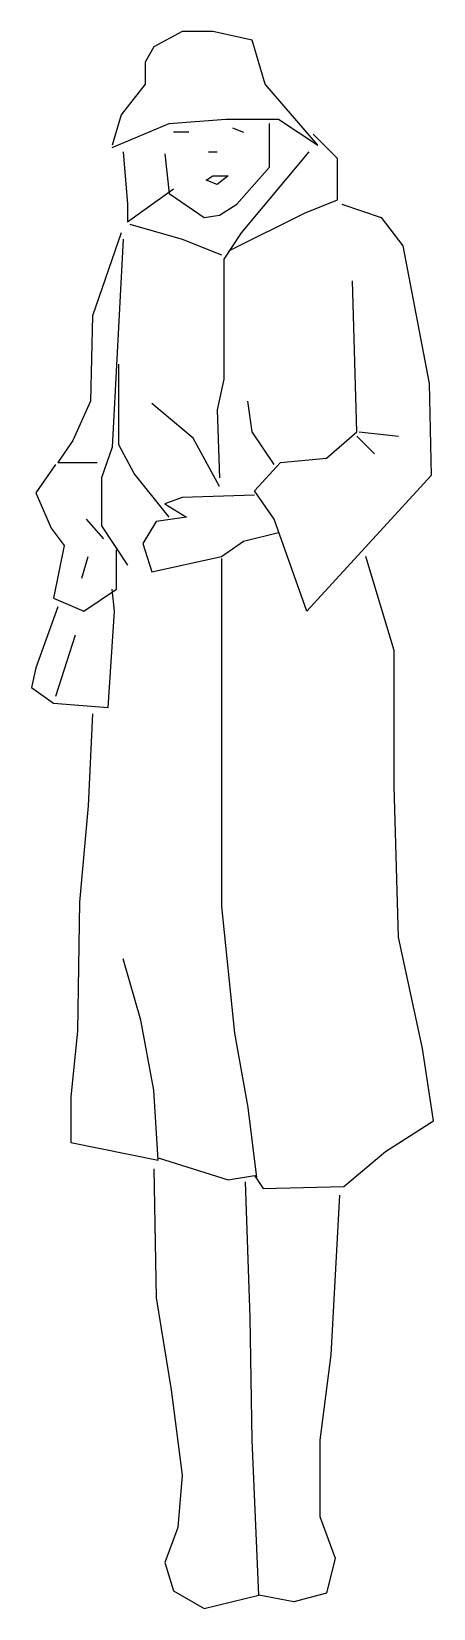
# Model space of a CAD drawing. Extents: x 7643 to 8051, y 93 to 1693.
import ezdxf

# ---------------------------------------------------------------- set-up
doc = ezdxf.new("R2010")
doc.units = 0
doc.header["$LTSCALE"] = 1270
doc.header["$MEASUREMENT"] = 0
doc.layers.get('0').update_dxf_attribs({"linetype": 'CONTINUOUS'})

msp = doc.modelspace()

# ---------------------------------------------------------------- linework, layer by layer
at = {"linetype": 'CONTINUOUS'}
for p, q in [((7796, 1693.3), (7767.2, 1677.7)), ((7827.1, 1693.3), (7796, 1693.3)), ((7867.1, 1684.4), (7827.1, 1693.3)), ((7880.4, 1640), (7867.1, 1684.4)), ((7767.2, 1677.7), (7758.3, 1662.2)), ((7758.3, 1662.2), (7758.3, 1640)), ((7758.3, 1640), (7733.9, 1608.9)), ((7933.7, 1577.8), (7880.4, 1640)), ((7733.9, 1608.9), (7725, 1577.8)), ((7782.7, 1600.1), (7840.4, 1604.5)), ((7840.4, 1604.5), (7893.7, 1604.5)), ((7893.7, 1604.5), (7933.7, 1577.8)), ((7725, 1575.6), (7782.7, 1600.1)), ((7802.7, 1591.2), (7787.2, 1591.2)), ((7847.1, 1595.6), (7858.2, 1591.2)), ((7884.8, 1555.6), (7884.8, 1600.1)), ((7953.7, 1564.5), (7929.2, 1589)), ((7736.1, 1571.2), (7740.5, 1517.9)), ((7778.3, 1569), (7782.7, 1529)), ((7822.7, 1571.2), (7831.6, 1571.2)), ((7924.8, 1571.2), (7856, 1489.1)), ((7851.5, 1517.9), (7884.8, 1555.6)), ((7953.7, 1522.3), (7953.7, 1564.5)), ((7820.5, 1542.3), (7827.1, 1546.8)), ((7831.6, 1537.9), (7820.5, 1542.3)), ((7827.1, 1546.8), (7842.7, 1546.8)), ((7842.7, 1546.8), (7831.6, 1537.9)), ((7740.5, 1500.1), (7787.2, 1533.5)), ((7782.7, 1529), (7818.2, 1504.6)), ((7920.4, 1509), (7953.7, 1522.3)), ((7740.5, 1517.9), (7740.5, 1500.1)), ((7818.2, 1504.6), (7833.8, 1506.8)), ((7833.8, 1506.8), (7851.5, 1517.9)), ((7844.9, 1471.3), (7920.4, 1509)), ((7958.1, 1517.9), (7998.1, 1504.6)), ((7998.1, 1504.6), (8020.3, 1475.7)), ((7733.9, 1489.1), (7705, 1404.7)), ((7742.8, 1497.9), (7796, 1482.4)), ((7856, 1489.1), (7838.2, 1462.4)), ((7736.1, 1482.4), (7725, 1271.5)), ((7796, 1482.4), (7836, 1466.8)), ((8020.3, 1475.7), (8046.9, 1335.9)), ((7838.2, 1462.4), (7838.2, 1340.3)), ((7973.6, 1287), (7969.2, 1440.2)), ((7705, 1404.7), (7702.8, 1318.1)), ((7731.7, 1273.7), (7731.7, 1355.8)), ((7838.2, 1340.3), (7831.6, 1309.2)), ((8046.9, 1335.9), (8049.1, 1242.6)), ((7702.8, 1318.1), (7685, 1278.1)), ((7807.1, 1280.4), (7765, 1315.9)), ((7867.1, 1287), (7862.6, 1318.1)), ((7831.6, 1309.2), (7833.8, 1240.4)), ((7889.3, 1253.7), (7867.1, 1287)), ((7942.6, 1260.4), (7973.6, 1287)), ((7973.6, 1282.6), (7991.4, 1264.8)), ((7975.9, 1287), (8015.8, 1282.6)), ((7685, 1278.1), (7669.5, 1256)), ((7725, 1271.5), (7713.9, 1240.4)), ((7747.2, 1244.8), (7731.7, 1273.7)), ((7833.8, 1231.5), (7807.1, 1280.4)), ((7667.3, 1253.7), (7647.3, 1224.9)), ((7669.5, 1256), (7709.5, 1256)), ((7869.3, 1227.1), (7895.9, 1256)), ((7895.9, 1256), (7942.6, 1260.4)), ((7713.9, 1240.4), (7713.9, 1191.6)), ((7782.7, 1200.5), (7747.2, 1244.8)), ((8049.1, 1242.6), (7922.6, 1105)), ((7647.3, 1224.9), (7662.8, 1189.3)), ((7796, 1220.4), (7778.3, 1213.8)), ((7869.3, 1222.6), (7796, 1220.4)), ((7889.3, 1198.2), (7869.3, 1227.1)), ((7778.3, 1213.8), (7800.5, 1200.5)), ((7662.8, 1189.3), (7676.2, 1171.6)), ((7698.4, 1198.2), (7716.1, 1178.2)), ((7713.9, 1191.6), (7740.5, 1151.6)), ((7769.4, 1196), (7756.1, 1173.8)), ((7800.5, 1200.5), (7769.4, 1196)), ((7858.2, 1176), (7893.7, 1184.9)), ((7922.6, 1105), (7889.3, 1198.2)), ((7676.2, 1171.6), (7665.1, 1118.3)), ((7756.1, 1173.8), (7765, 1145)), ((7836, 1160.5), (7858.2, 1176)), ((7693.9, 1138.3), (7700.6, 1160.5)), ((7729.4, 1127.2), (7729.4, 1167.1)), ((7765, 1145), (7836, 1160.5)), ((7836, 1158.3), (7836, 805.3)), ((8011.4, 1065), (7982.5, 1160.5)), ((7696.1, 1105), (7729.4, 1127.2)), ((7727.2, 1105), (7725, 1127.2)), ((7669.5, 1109.4), (7647.3, 1047.3)), ((7665.1, 1118.3), (7696.1, 1105)), ((7720.6, 1007.3), (7727.2, 1105)), ((7687.3, 1080.6), (7667.3, 1018.4)), ((8011.4, 927.4), (8011.4, 1065)), ((7647.3, 1047.3), (7642.9, 1027.3)), ((7642.9, 1027.3), (7665.1, 1011.7)), ((7665.1, 1011.7), (7720.6, 1007.3)), ((7705, 1000.6), (7700.6, 907.4)), ((8015.8, 774.2), (8011.4, 927.4)), ((7700.6, 907.4), (7691.7, 809.7)), ((7691.7, 809.7), (7689.5, 678.7)), ((7836, 805.3), (7849.3, 676.5)), ((8040.2, 661), (8015.8, 774.2)), ((7753.9, 689.8), (7736.1, 752)), ((7767.2, 618.8), (7753.9, 689.8)), ((7689.5, 678.7), (7682.8, 612.1)), ((7849.3, 676.5), (7862.6, 601.1)), ((8051.3, 587.7), (8040.2, 661)), ((7682.8, 612.1), (7682.8, 565.5)), ((7771.6, 547.8), (7767.2, 618.8)), ((7862.6, 601.1), (7871.5, 530)), ((8002.5, 556.6), (8051.3, 587.7)), ((7682.8, 565.5), (7771.6, 547.8)), ((7771.6, 550), (7842.7, 527.8)), ((7960.3, 521.1), (8002.5, 556.6)), ((7767.2, 538.9), (7769.4, 407.9)), ((7842.7, 527.8), (7869.3, 532.2)), ((7869.3, 532.2), (7878.2, 518.9)), ((7864.9, 387.9), (7860.4, 525.6)), ((7878.2, 518.9), (7960.3, 521.1)), ((7955.9, 512.2), (7947, 350.2)), ((7769.4, 407.9), (7784.9, 314.7)), ((7867.1, 263.6), (7864.9, 387.9)), ((7947, 350.2), (7935.9, 263.6)), ((7784.9, 314.7), (7796, 228.1)), ((7873.7, 106), (7867.1, 263.6)), ((7935.9, 263.6), (7935.9, 185.9)), ((7796, 228.1), (7791.6, 174.8)), ((7935.9, 185.9), (7951.4, 143.7)), ((7791.6, 174.8), (7778.3, 139.3)), ((7778.3, 139.3), (7787.2, 110.4)), ((7951.4, 143.7), (7942.6, 108.2)), ((7787.2, 110.4), (7818.2, 92.7)), ((7818.2, 92.7), (7873.7, 106)), ((7909.3, 99.3), (7873.7, 106)), ((7942.6, 108.2), (7909.3, 99.3))]:
    msp.add_line(p, q, dxfattribs=at)

doc.saveas('drawing.dxf')
